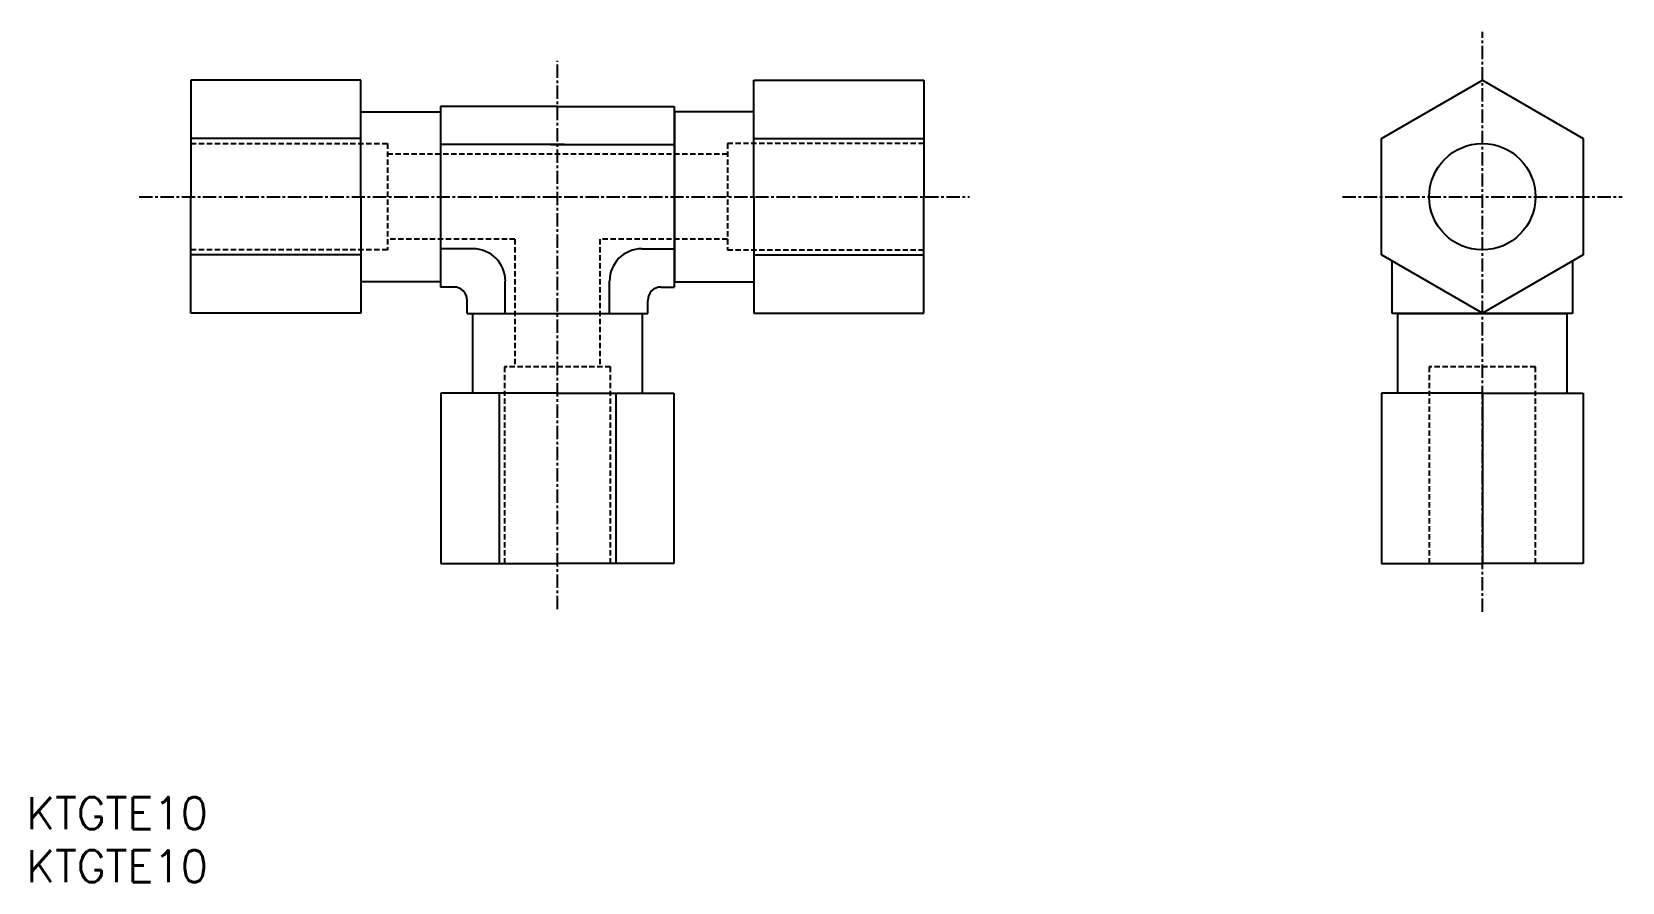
# Model space of a CAD drawing. Extents: x 1 to 150, y 0 to 80.
import ezdxf

# ---------------------------------------------------------------- set-up
doc = ezdxf.new("R2010")
doc.units = 0
doc.linetypes.add('CENTER', pattern=[2, 1.25, -0.25, 0.25, -0.25])
doc.linetypes.add('DASHED', pattern=[0.75, 0.5, -0.25])
doc.layers.get('0').update_dxf_attribs({"linetype": 'CONTINUOUS'})
doc.layers.add('CENTER', color=1, linetype='CENTER')
doc.styles.get("Standard").update_dxf_attribs({"font": 'txt.shx'})

# ---------------------------------------------------------------- blocks, each defined once
blk = doc.blocks.new('*U6')
at = {"color": 7, "linetype": 'CONTINUOUS'}
blk.add_text('KTGTE10', height=3, dxfattribs=at).set_placement((0, 0))
blk = doc.blocks.new('*U7')
at = {"color": 7, "linetype": 'CONTINUOUS'}
blk.add_text('KTGTE10', height=3, dxfattribs=at).set_placement((0, 5))

msp = doc.modelspace()

# ---------------------------------------------------------------- linework, layer by layer
at = {"color": 7, "linetype": 'CONTINUOUS'}
for p, q in [((31.5, 75.47), (15.5, 75.47)), ((15.5, 75.47), (15.5, 64.5)), ((31.5, 64.5), (31.5, 75.47)), ((68.5, 64.5), (68.5, 75.47)), ((68.5, 75.47), (84.5, 75.47)), ((84.5, 75.47), (84.5, 64.5)), ((127.57, 69.98), (137.07, 75.47)), ((137.07, 75.47), (146.57, 69.98)), ((31.5, 72.5), (38.99, 72.5)), ((38.99, 72.5), (38.99, 56.5)), ((38.99, 72.5), (39, 72.5)), ((50, 73), (39, 73)), ((39, 73), (39, 56)), ((50, 73), (61, 73)), ((61, 73), (61, 56)), ((61.01, 72.5), (61, 72.5)), ((68.5, 72.5), (61.01, 72.5)), ((61.01, 72.5), (61.01, 56.5)), ((31.5, 69.98), (15.5, 69.98)), ((50.66, 69.41), (39, 69.41)), ((49.34, 69.41), (61, 69.41)), ((68.5, 69.98), (84.5, 69.98)), ((127.57, 59.02), (127.57, 69.98)), ((146.57, 69.98), (146.57, 59.02)), ((15.5, 53.53), (15.5, 64.5)), ((31.5, 64.5), (31.5, 53.53)), ((68.5, 64.5), (68.5, 53.53)), ((84.5, 53.53), (84.5, 64.5)), ((31.5, 59.02), (15.5, 59.02)), ((42.05, 59.59), (39, 59.59)), ((57.95, 59.59), (61, 59.59)), ((68.5, 59.02), (84.5, 59.02)), ((137.07, 53.53), (127.57, 59.02)), ((128.57, 53.5), (128.57, 58.44)), ((146.57, 59.02), (137.07, 53.53)), ((145.57, 58.44), (145.57, 53.5)), ((38.99, 56.5), (31.5, 56.5)), ((38.99, 56.5), (39, 56.5)), ((40.25, 56), (39, 56)), ((45.09, 53.5), (45.09, 56.55)), ((54.91, 53.5), (54.91, 56.55)), ((59.75, 56), (61, 56)), ((61.01, 56.5), (61, 56.5)), ((61.01, 56.5), (68.5, 56.5)), ((41.5, 53.5), (41.5, 54.75)), ((58.5, 53.5), (58.5, 54.75)), ((31.5, 53.53), (15.5, 53.53)), ((41.5, 53.5), (58.5, 53.5)), ((42, 53.49), (42, 53.5)), ((42, 53.49), (42, 53.5)), ((58, 53.49), (42, 53.49)), ((42, 53.49), (42, 46)), ((58, 53.49), (58, 53.5)), ((58, 46), (58, 53.49)), ((68.5, 53.53), (84.5, 53.53)), ((145.57, 53.5), (128.57, 53.5)), ((129.07, 53.49), (129.07, 53.5)), ((129.07, 53.49), (129.07, 46)), ((145.07, 53.49), (129.07, 53.49)), ((145.07, 53.49), (145.07, 53.5)), ((145.07, 46), (145.07, 53.49)), ((50, 46), (39.03, 46)), ((39.03, 46), (39.03, 30)), ((44.52, 46), (44.52, 30)), ((50, 46), (60.97, 46)), ((55.48, 46), (55.48, 30)), ((60.97, 46), (60.97, 30)), ((127.57, 46), (127.57, 30)), ((137.07, 46), (127.57, 46)), ((137.07, 46), (137.07, 30)), ((137.07, 46), (146.57, 46)), ((146.57, 46), (146.57, 30)), ((39.03, 30), (50, 30)), ((60.97, 30), (50, 30)), ((127.57, 30), (137.07, 30)), ((146.57, 30), (137.07, 30))]:
    msp.add_line(p, q, dxfattribs=at)
at = {"color": 3, "linetype": 'DASHED'}
for p, q in [((15.5, 69.5), (34, 69.5)), ((34, 69.5), (34, 59.5)), ((84.5, 69.5), (66, 69.5)), ((66, 69.5), (66, 59.5)), ((66, 68.5), (34, 68.5)), ((46, 60.5), (34, 60.5)), ((46, 60.5), (46, 48.5)), ((66, 60.5), (54, 60.5)), ((54, 60.5), (54, 48.5)), ((34, 59.5), (15.5, 59.5)), ((66, 59.5), (84.5, 59.5)), ((55, 48.5), (45, 48.5)), ((45, 48.5), (45, 30)), ((55, 30), (55, 48.5)), ((132.07, 48.5), (132.07, 30)), ((142.07, 48.5), (132.07, 48.5)), ((142.07, 30), (142.07, 48.5))]:
    msp.add_line(p, q, dxfattribs=at)
at = {"color": 7, "linetype": 'CONTINUOUS'}
msp.add_circle((137.07, 64.5), 5, dxfattribs=at)
for centre, radius, start, end in [((42.05, 56.55), 3.05, 0, 90), ((57.95, 56.55), 3.05, 90, 180), ((40.25, 54.75), 1.25, 0, 90), ((59.75, 54.75), 1.25, 90, 180)]:
    msp.add_arc(centre, radius, start, end, dxfattribs=at)
at = {"layer": 'CENTER', "color": 1, "linetype": 'CENTER'}
for p, q in [((137.07, 25.45), (137.07, 80.02)), ((50, 25.7), (50, 77.3)), ((10.63, 64.5), (88.8, 64.5)), ((123.91, 64.5), (150.24, 64.5))]:
    msp.add_line(p, q, dxfattribs=at)

# ---------------------------------------------------------------- block references
at = {"color": 7, "linetype": 'CONTINUOUS'}
for name in ['*U7', '*U6']:
    msp.add_blockref(name, (0, 0), dxfattribs=at)

doc.saveas('drawing.dxf')
